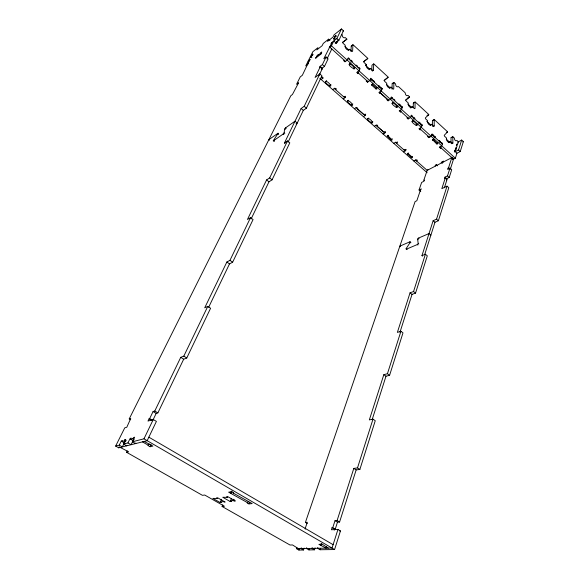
<?xml version="1.0" encoding="UTF-8"?>
<svg xmlns="http://www.w3.org/2000/svg" width="579" height="579" viewBox="0 0 579 579"><rect width="100%" height="100%" fill="white"/><g stroke="black" fill="none" stroke-linecap="round" stroke-linejoin="round"><path stroke-width="0.87" d="M432.991 126.635L434.192 125.947L434.207 119.715L432.412 120.75L432.39 126.092M413.261 107.672L413.319 103.214L415.092 102.114L415.013 108.374A0.868 0.543 60.6 0 1 414.195 108.418L412.299 106.674A2.917 1.817 60.3 0 1 409.541 106.804A2.917 1.817 60.3 0 1 408.282 102.997L406.364 101.245A0.876 0.55 60.1 0 1 405.98 100.102L409.491 96.954L405.387 100.16M392.019 89.137L392.157 83.767L393.901 82.602L393.749 88.884A0.89 0.557 59.2 0 1 392.895 88.905L390.941 87.118A2.967 1.867 58.9 0 1 388.075 87.183A2.967 1.867 58.9 0 1 386.801 83.333L384.832 81.523A0.89 0.565 58.6 0 1 384.449 80.365L388.133 77.289M371.769 70.609L371.971 65.217L373.737 63.806L388.227 77.152L383.935 80.517M372.311 71.108L373.462 70.298L373.694 64.001M350.961 51.567L351.229 46.161L352.922 44.873L352.618 51.198A0.919 0.586 56.4 0 1 351.699 51.176L349.629 49.287A3.083 1.954 56.1 0 1 346.546 49.222A3.083 1.954 56.1 0 1 345.265 45.285L343.173 43.374A0.926 0.586 55.8 0 1 342.79 42.195L346.828 39.263M274.2 141.327L273.454 140.806L283.182 134.01C285.288 132.605 283.421 129.32 285.527 127.887L295.001 121.192L297.23 123.059L296.021 123.899M317.835 547.473L317.567 548.299L320.078 549.746L334.582 549.543L340.452 530.95L337.948 529.459L331.405 529.749L332.107 527.57L335.292 529.018L337.485 522.149L339.576 522.034L356.165 469.916L359.87 469.431L375.257 420.709L372.992 419.16L369.344 419.898L383.826 374.671L387.431 373.73L389.595 375.293L402.991 332.853L400.914 331.289L397.368 332.404L410.048 292.808L413.544 291.541L425.391 254.246L427.309 255.817L415.534 293.112L412.031 294.371L399.98 332.237M424.754 254.398L434.981 222.256L438.375 220.751L448.805 187.719L447.031 186.148L441.828 188.66L445.237 178.071L446.988 179.62L444.382 187.77M456.288 153.565L460.233 151.517L463.366 141.609L461.68 140.053L457.656 142.195M337.948 529.459L332.035 548.06L296.434 548.653L296.81 547.539M332.802 527.534L335.017 520.673L337.101 520.55L353.805 468.397L357.504 467.904L372.992 419.16M387.431 373.73L400.914 331.289M422.547 256.135L421.953 255.643L433.143 220.693L436.537 219.18L447.031 186.148M454.587 152.016L458.532 149.961L461.68 140.053M450.259 169.379L453.523 159.174L439.924 146.871M372.138 419.724L385.983 376.22L389.595 375.293M446.988 179.62L446.366 179.924L446.771 178.672L449.239 177.456L451.714 169.683L449.984 168.127L447.524 169.372L448.53 167.83L451.815 157.633L442.957 162.207L442.392 161.7L441.198 162.315L442.334 163.329M451.446 157.191L451.2 157.944L452.908 159.493L455.362 158.233L456.954 153.218L454.689 151.155L455.072 149.954L455.637 150.475L454.414 151.112M326.708 546.482L326.172 548.161L318.877 544.354L322.358 544.274L328.271 548.125M455.42 148.861L455.803 147.674L456.368 148.188L455.398 148.803L455.984 149.382L455.637 150.475M445.237 178.071L444.621 178.375L445.019 177.123L447.495 175.9L449.984 168.127M456.368 148.188L457.157 145.72L456.592 145.199L456.976 144.019L457.54 144.533L456.324 145.177M457.54 144.533L458.416 141.79L457.236 140.697A0.84 0.514 63 0 0 456.578 140.603A1.679 1.02 62.9 0 1 455.26 140.407A1.679 1.02 62.9 0 1 454.45 138.642A0.84 0.514 62.8 0 0 454.045 137.759L452.858 136.666L451.041 137.65M334.249 530.132L334.597 529.047L335.292 529.018M452.908 159.493L453.227 158.508M320.078 549.746L320.346 548.921M320.578 545.338L321.128 543.667M321.273 545.324L321.823 543.645M442.609 161.765L442.363 162.511L436.255 165.666L436.58 164.704M442.957 162.207L443.348 161.013M306.711 547.669L306.436 548.487L308.925 549.905L314.455 549.826L315.085 547.915M312.226 547.575L311.951 548.393L314.455 549.826M420.767 191.49L419.044 190.006L421.642 182.428L423.937 181.27L424.349 180.062L423.77 180.351L427.172 170.364L435.669 165.97L436.067 164.783M308.925 549.905L309.287 548.82M441.191 143.027L441.393 142.427L442.551 143.476L441.748 145.886L439.323 147.196L440.481 148.246L441.082 147.92M440.481 148.246L440.88 147.044M440.228 142.144L440.431 141.544L439.266 140.487L439.063 141.088M296.434 548.653L298.902 550.05L303.497 549.985L304.127 548.103M305.669 528.96L305.075 528.859L307.319 522.28L305.415 522.388L415.092 201.579L416.829 200.739L420.361 190.375L421.353 188.863L419.044 190.006M427.751 170.067L427.997 169.329M436.863 143.208L436.631 143.889L437.63 143.954L433.642 139.857L432.643 139.792L436.631 143.889L437.767 142.716M298.902 550.05L299.278 548.935M301.29 547.77L301.022 548.574L303.497 549.985M435.169 137.556L435.379 136.955L434.207 135.891L434.004 136.485M433.128 139.235L432.737 140.357L433.874 139.184M433.027 135.602L433.23 135.001L432.057 133.93L431.225 136.333L428.807 137.686L427.628 136.615L428.228 136.282M428.807 137.686L429.227 136.485M417.025 159.876L416.612 161.056L417.177 160.745L416.04 159.739L413.768 160.962M412.501 156.417L411.38 157.654L407.413 153.782L408.39 153.811L412.262 157.227L412.27 157.778L411.38 157.654L411.655 156.88M420.788 124.478L421.005 123.884L422.2 124.963L421.331 127.366L418.935 128.755L420.13 129.834L420.557 128.632M418.595 122.487L418.812 121.887L420.014 122.98L419.797 123.573M407.971 153.102L407.544 154.282L408.673 153.037M416.395 124.666C415.295 125.585 417.539 125.94 417.177 124.984C413.305 118.767 408.318 120.664 416.142 125.339L417.285 124.138M405.691 149.36L405.119 150.931L395.399 142.369M403.425 151.872L405.684 150.612L406.111 149.433M413.283 120.504L412.139 121.713L412.516 120.7M414.593 118.847L414.817 118.254L413.609 117.153L413.392 117.754M334.98 36.412L333.743 39.083L335.82 35.587L335.002 36.376L335.603 36.984M412.386 116.842L412.603 116.241L411.394 115.141L410.504 117.537L408.123 118.97L406.907 117.87L407.5 117.515M408.123 118.97L408.571 117.769M396.572 143.397L397.578 141.898M391.484 139.257L391.23 139.923L392.157 140.009L388.082 135.92L387.141 135.935L391.23 139.923L392.323 138.765M401.023 106.514L401.254 105.914L402.477 107.028L401.558 109.424L399.192 110.886L400.415 111.993L401.008 111.624M247.711 502.76L228.618 492.157L231.781 491.774L233.699 492.881L233.062 492.961L252.169 503.592L248.927 503.904L247.067 502.825L247.711 502.76L248.239 501.392M248.927 503.904L249.455 502.536M400.415 111.993L400.878 110.799M387.764 135.24L387.293 136.456L388.386 135.298M399.995 105.581L400.227 104.987L399.003 103.873L398.772 104.466M397.447 106.138L396.297 107.368M385.375 131.426L384.76 132.989L375.974 125.252M396.304 107.361C388.48 102.671 393.032 100.5 397.295 106.934C397.845 107.94 395.406 107.68 396.564 106.695M392.54 102.744L392.186 103.634L393.329 102.403M394.654 100.724L394.892 100.131L393.655 99.009L393.416 99.602M392.381 98.662L392.62 98.068L391.375 96.939L390.427 99.32L388.082 100.826L386.837 99.704L387.423 99.32L380.736 93.277L380.157 93.66L378.898 92.524L381.228 90.975L382.212 88.601L380.953 87.458L380.707 88.051M233.163 500.589L235.335 500.994L227.851 496.688L226.621 496.825L227.554 497.368L222.749 497.267L230.181 501.53L231.412 501.4L230.485 500.871L233.163 500.589L233.699 499.243M234.09 501.125L234.625 499.778M230.181 501.53L231.491 498.353M383.095 133.988L385.317 132.656L384.123 131.607L383.566 131.94L377.175 126.316L377.646 125.144M388.082 100.826L388.56 99.639M230.529 493.257L231.354 491.202M231.159 493.185L231.984 491.13M298.344 548.617L292.547 544.955L290.014 545.013L222.097 506.48L222.756 504.852M220.165 502.565L221.344 502.442L220.433 501.921L223.009 501.653L225.13 502.051L217.74 497.831L216.546 497.962L217.472 498.49L212.819 498.381L220.165 502.565L221.496 499.279M372.087 121.88C370.553 122.886 373.18 123.457 372.659 122.357C368.939 116.176 363.728 118.427 371.725 122.755L372.818 121.583M368.78 118.015L367.687 119.194L368.063 118.463M380.157 93.66L380.642 92.474M379.65 87.089L379.904 86.495L378.637 85.352L378.391 85.945M377.052 87.646L375.901 88.898L371.667 85.07L371.552 84.396L372.536 84.476L376.813 88.355L376.849 89.007L375.901 88.898L376.176 88.232M365.704 114.07L365.052 115.626L356.034 107.68M372.818 83.81L371.667 85.07L372 84.288M374.164 82.102L374.41 81.509L373.144 80.351L372.89 80.944M371.827 79.974L372.08 79.388L370.799 78.223L369.786 80.597L367.47 82.189L366.196 81.031L366.768 80.633M367.47 82.189L367.983 81.002M351.996 104.473C350.773 105.552 353.422 105.61 352.56 104.618C348.341 98.169 343.817 100.869 351.706 105.132L352.806 103.923M348.066 100.312L347.552 101.47L348.652 100.268M358.524 67.888L358.785 67.294L360.08 68.474L359.031 70.841L356.736 72.476L358.032 73.649L358.56 72.469M345.504 96.244L344.816 97.793L334.278 88.507M357.438 66.903L357.706 66.31L356.403 65.13L356.136 65.716M353.921 68.069C352.691 69.154 355.354 69.248 354.565 68.199C349.788 61.273 345.598 63.958 353.624 68.735L354.782 67.446M335.82 35.753L336.442 36.318M350.418 63.495L349.267 64.783L349.984 63.212M351.779 61.758L352.046 61.171L350.736 59.977L350.469 60.571M336.081 88.471L335.552 89.629L336.088 89.253L334.814 88.131L332.679 89.651M349.376 59.572L349.644 58.986L348.334 57.784L347.241 60.144L344.975 61.83L343.651 60.636L344.223 60.216M330.168 85.251C328.93 86.285 331.528 86.416 330.739 85.41C326.353 78.693 321.815 81.538 329.864 85.902L330.964 84.672M312.559 54.173L310.525 57.437L312.559 54.173L313.167 54.715M326.259 80.727L325.593 82.138L326.694 80.908M144.142 441.444L152.928 446.062L150.084 446.735L147.978 445.519L149.208 443.999M150.084 446.735L151.068 444.65M336.385 41.608L337.05 42.224L336.493 43.382L333.822 40.95L331.463 45.828L329.219 47.579L330.348 45.965M338.122 39.994L337.564 41.152L335.885 42.47M152.132 420.122L149.643 418.639L149.078 418.805L147.985 421.063L153.261 419.522L156.41 421.396L147.175 440.684L118.702 447.82L115.634 446.076L124.76 427.838L126.794 427.244L130.753 418.429L129.226 418.899L130.716 419.775M152.972 420.05L156.178 413.399L157.879 412.878L183.681 359.219L186.764 358.003L210.59 308.252L207.796 306.349L204.705 307.818L226.874 262.005L229.972 260.333L250.541 217.646L253.066 219.55L232.62 262.236L229.508 263.894L208.643 307.297M251.12 218.956L268.982 181.806L272.079 179.837L289.811 142.81L287.517 140.921L284.434 143.02L285.013 143.491M288.067 142.116L303.324 110.379L306.385 108.193L321.917 75.762L319.811 73.902L315.077 77.463L320.107 67.099L322.177 68.93L319.101 75.313M335.219 43.251L338.838 40.421L343.456 30.781L341.472 28.95L334.119 34.798L333.012 37.078L327.533 41.427L328.648 39.155L329.958 40.342M332.143 42.267L323.813 58.725L326.057 56.995L328.112 58.834L324.457 66.426L322.199 68.134L321.613 69.357L322.177 68.93M326.997 58.92L331.796 48.969L331.239 49.403M115.634 446.076L119.267 445.15L121.481 440.691L122.509 440.424L121.952 441.538L124.188 440.945L124.746 439.83L125.788 439.555L123.559 444.05L127.937 442.928L130.174 438.39L131.238 438.108L130.68 439.244L133.004 438.629L133.561 437.492L134.646 437.203L132.403 441.777L143.968 438.817L153.261 419.522M149.643 418.639L153.08 411.539L154.774 411.018L180.749 357.337L183.818 356.107L207.796 306.349M250.541 217.646L247.443 219.484L266.586 179.924L269.676 177.941L287.517 140.921M284.434 143.02L301.131 108.519L304.192 106.319L319.811 73.902M331.579 43.432L331.022 43.874L331.586 42.708L336.826 38.583L341.472 28.95M320.107 67.099L319.543 67.526L320.136 66.303L322.387 64.58L326.057 56.995M135.833 443.022L135.558 443.594L132.403 441.777M320.592 54.325L321.743 51.994L320.368 53.427M222.097 506.48L224.449 506.249L204.72 495.038L202.426 495.32L126.584 452.293L127.235 450.961M132.873 441.032L131.071 444.715L127.937 442.928M318.03 55.258L318.32 54.672L317.249 55.519L316.098 57.842M126.946 445.258L126.663 445.823L123.559 444.05M124.275 443.007L122.35 446.901L119.267 445.15M118.702 447.82L119.274 446.662M309.678 59.934L302.339 75.284L300.255 76.898L296.535 84.331L298.626 82.732L298.026 83.933L292.424 94.507L290.853 95.687L129.226 418.899M273.223 140.827L278.137 133.293M277.985 133.72L278.673 134.285M407.08 249.6L406.501 249.129A0.89 0.398 -50.4 0 1 406.176 248.579L410.221 242.348A0.89 0.398 -50.2 0 0 409.889 241.812L399.857 246.147L400.538 246.705M328.648 39.155L323.263 43.432L322.141 45.698L316.843 49.903L317.965 47.652L312.841 51.726L305.726 65.948L307.811 64.32L308.383 63.169L307.862 63.574M312.522 54.245L311.741 54.86L312.385 55.331M334.952 36.484L335.784 35.818M342.992 31.15L343.456 30.781M308.122 61.164L310.199 59.528L309.106 61.085M316.959 56.098L321.454 52.58M316.677 56.677L315.562 58.255L321.142 53.898L321.714 52.732L321.171 53.159M335.936 43.099L337.05 42.224M363.482 61.779L367.86 58.399L352.973 44.684L351.279 45.973M367.766 58.537L363.909 61.548A0.912 0.572 57.2 0 0 364.292 62.713L366.319 64.573A3.025 1.911 57.5 0 0 367.593 68.467A3.025 1.911 57.5 0 0 370.567 68.46L372.579 70.305A0.905 0.572 57.8 0 0 373.462 70.298M348.696 50.091A3.076 1.954 56.1 0 0 348.782 49.932L349.629 49.287M321.439 77.202L321.967 76.804L323.263 77.948L321.15 79.511M350.91 62.011L352.046 61.171M342.45 42.52L346.93 39.126L345.554 37.852A0.926 0.586 55.8 0 0 344.758 37.664A1.853 1.165 55.6 0 1 343.152 37.288A1.853 1.165 55.6 0 1 342.276 35.384A0.926 0.586 55.5 0 0 341.842 34.436M366.319 64.573L365.458 65.188L369.706 69.075L370.567 68.46M358.032 73.649L358.611 73.243M278.086 133.213L268.873 139.64L269.553 140.19M343.557 96.686L344.1 96.317L345.352 97.424L343.202 98.908M370.922 80.184L372.08 79.388M378.738 87.277L379.904 86.495M381.047 89.376L382.212 88.601M354.406 108.758L356.577 107.318L357.815 108.411L357.272 108.765L363.822 114.548L364.372 114.201L365.595 115.279L363.409 116.683M392.193 83.571L393.944 82.413L395.24 83.608A0.883 0.55 59.1 0 1 395.66 84.527A1.766 1.1 59.2 0 0 396.506 86.358A1.766 1.1 59.2 0 0 397.968 86.647A0.883 0.55 59.3 0 1 398.692 86.792L404.895 92.502A0.876 0.543 59.7 0 1 405.314 93.414A1.751 1.086 59.8 0 0 406.154 95.238A1.751 1.086 59.8 0 0 407.594 95.506A0.876 0.543 60 0 1 408.311 95.644L409.577 96.809L407.811 97.923M389.624 88.283A2.967 1.867 58.9 0 0 390.065 87.697L390.941 87.118M391.447 98.821L392.62 98.068M399.047 105.725L400.227 104.987M401.29 107.766L402.477 107.028M374.316 126.28L376.524 124.912L377.732 125.976L377.175 126.316M413.355 103.019L415.136 101.926L428.829 114.541L427.642 115.243M410.67 107.998A2.909 1.824 60.3 0 0 411.408 107.224L412.299 106.674M413.623 118.963L414.817 118.254M426.955 115.742L428.75 114.685L425.399 117.892A0.861 0.536 61.3 0 0 425.775 119.021L427.642 120.729A2.873 1.773 61.6 0 0 428.901 124.492A2.873 1.773 61.6 0 0 431.55 124.311L433.403 126.005A0.861 0.528 61.8 0 0 434.192 125.947M418.812 123.674L420.014 122.98M420.998 125.665L422.2 124.963M432.448 120.562L434.243 119.52L447.589 131.809L446.38 132.475M393.72 143.339L395.964 142.043L397.136 143.078M420.13 129.834L420.723 129.486M430.385 125.303A2.866 1.78 61.6 0 0 430.653 124.832L431.55 124.311M403.961 149.903L404.526 149.592L405.684 150.612M432.021 135.674L433.23 135.001M434.17 137.621L435.379 136.955M446.3 132.627L447.509 131.954L444.31 135.218A0.847 0.521 62.5 0 0 444.686 136.333L446.503 137.997A2.83 1.737 62.7 0 0 447.748 141.725A2.83 1.737 62.7 0 0 450.31 141.486L452.112 143.136A0.847 0.514 62.9 0 0 452.872 143.064L452.821 136.854L451.005 137.838L451.041 143.158M439.215 142.21L440.431 141.544M448.884 142.695A2.823 1.737 62.7 0 0 449.398 141.978L450.31 141.486M451.656 143.715L452.872 143.064M462.86 141.877L463.366 141.609M418.791 243.954L418.204 243.469L417.597 239.17A0.905 0.405 -49.9 0 1 418.465 238.107L429.025 233.554L430.892 235.117L430.219 235.4M406.501 249.129L417.321 244.541A0.905 0.413 -50 0 0 418.204 243.469M421.953 255.643L425.391 254.246M126.584 452.293L128.639 451.801L120.222 447.437M339.627 530.986L340.452 530.95M124.188 440.945L125.737 441.835M121.952 441.538L125.035 443.297M124.746 439.83L126.287 440.713M133.004 438.629L134.263 439.352M130.68 439.244L133.807 441.039M142.456 441.864L148.55 445.389M143.968 438.817L334.582 549.543M148.854 437.167L333.113 544.68M305.415 522.388L307.217 523.445M149.078 418.805L152.19 420.658M332.107 527.57L334.597 529.047M153.08 411.539L156.178 413.399M335.017 520.673L337.485 522.149M154.774 411.018L157.879 412.878M337.101 520.55L339.576 522.034M180.749 357.337L183.681 359.219M353.805 468.397L356.165 469.916M183.818 356.107L186.764 358.003M357.504 467.904L359.87 469.431M226.874 262.005L229.508 263.894M383.826 374.671L385.983 376.22M229.972 260.333L232.62 262.236M266.586 179.924L268.982 181.806M410.048 292.808L412.031 294.371M269.676 177.941L272.079 179.837M413.544 291.541L415.534 293.112M273.375 140.35L274.2 141.023M406.176 248.579L406.755 249.05M277.84 133.315L278.521 133.872M409.889 241.812L410.808 242.572M410.221 242.348L410.793 242.825M284.123 132.823L284.825 133.394M283.182 134.01L283.884 134.581M417.321 244.541L417.908 245.026M285.527 127.887L286.214 128.458M418.465 238.107L419.051 238.591M284.586 129.059L285.281 129.631M417.597 239.17L418.291 239.749M301.131 108.519L303.324 110.379M433.143 220.693L434.981 222.256M304.192 106.319L306.385 108.193M436.537 219.18L438.375 220.751M321.388 77.159L322.735 78.339M415.469 160.05L427.519 170.667M319.811 78.331L427.143 172.723M322.387 64.58L324.457 66.426M447.495 175.9L449.239 177.456M435.669 165.97L435.104 165.471L436.276 164.863L437.406 165.869M311.951 57.155L311.343 56.612L310.561 57.227L311.169 57.762M320.136 66.303L322.199 68.134M445.019 177.123L446.771 178.672M447.914 168.142L449.072 169.169M448.53 167.83L449.68 168.865M331.463 45.828L455.362 158.233M452.156 157.256L453.299 158.284M329.777 47.145L345.54 61.41M357.308 72.071L368.049 81.791M379.477 92.141L388.661 100.457M399.778 110.517L408.716 118.608M419.536 128.408L429.408 137.346M348.059 58.378L359.82 69.067M370.546 78.816L381.966 89.195M391.143 97.533L402.253 107.622M411.177 115.742L421.982 125.563M431.847 134.531L442.356 144.077M335.248 38.793L334.619 38.221L333.786 38.887L334.409 39.452M455.456 148.673L456.086 149.252M336.826 38.583L338.838 40.421M458.532 149.961L460.233 151.517M345.041 46.501L348.782 49.932M386.519 84.454L390.065 87.697M407.963 104.075L411.408 107.224M426.745 121.257L430.653 124.832M446.228 139.076L449.398 141.978M369.706 69.075A3.018 1.911 57.5 0 1 369.084 69.748"/></g></svg>
